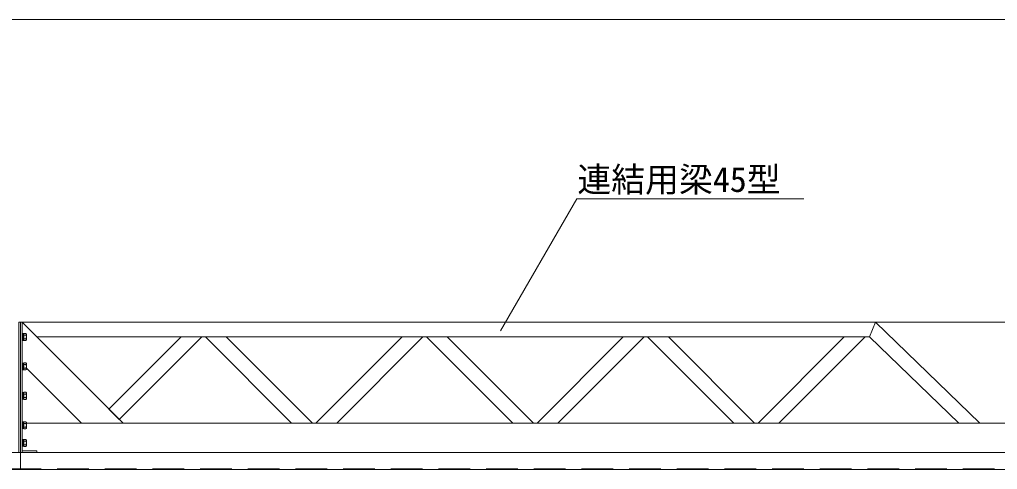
# Model space of a CAD drawing. Units: millimetres, scale not verified. Extents: x -12090 to 12090, y -18325 to 18325.
# Drawn here: x -3153 to 171, y -10190 to -8661 of the extents above; entities that cross this region are included whole.
import ezdxf
from ezdxf.enums import TextEntityAlignment as Align

# ---------------------------------------------------------------- set-up
doc = ezdxf.new("R2010")
doc.units = ezdxf.units.MM
doc.header["$LTSCALE"] = 90
doc.linetypes.add('DASHED1', pattern=[1.8, 1.2, -0.6])
for name, color, linetype, lineweight in [('0-6_ﾎﾞﾙﾄ類', 134, 'Continuous', 18), ('0-B_寸法', 134, 'Continuous', 18), ('1-3_中間梁18', 134, 'Continuous', 18), ('1-B_文字', 134, 'Continuous', 18), ('1-D_連結用梁45', 134, 'Continuous', 18)]:
    doc.layers.add(name, color=color, linetype=linetype, lineweight=lineweight)
doc.styles.add('ＭＳ ゴシック', font='')
doc.styles.get('ＭＳ ゴシック').set_extended_font_data('MS Gothic')

msp = doc.modelspace()

# ---------------------------------------------------------------- linework, layer by layer
at = {"layer": '0-6_ﾎﾞﾙﾄ類'}
for p, q in [((-3131.51, -9733.94), (-3138.89, -9733.94)), ((-3138.89, -9739.2), (-3141.89, -9740)), ((-3138.89, -9740), (-3141.89, -9740.81)), ((-3131.51, -9746.06), (-3138.89, -9746.06)), ((-3129.89, -9750.5), (-3131.51, -9752.12)), ((-3131.51, -9833.94), (-3138.89, -9833.94)), ((-3138.89, -9839.2), (-3141.89, -9840)), ((-3138.89, -9840), (-3141.89, -9840.81)), ((-3131.51, -9846.06), (-3138.89, -9846.06)), ((-3129.89, -9850.5), (-3131.51, -9852.12)), ((-3131.51, -9933.94), (-3138.89, -9933.94)), ((-3138.89, -9939.19), (-3141.89, -9940)), ((-3138.89, -9940), (-3141.89, -9940.81)), ((-3131.51, -9946.06), (-3138.89, -9946.06)), ((-3129.89, -9950.5), (-3131.51, -9952.13)), ((-3131.51, -10033.94), (-3138.89, -10033.94)), ((-3138.89, -10039.19), (-3141.89, -10040)), ((-3138.89, -10040), (-3141.89, -10040.81)), ((-3131.51, -10046.06), (-3138.89, -10046.06)), ((-3129.89, -10050.5), (-3131.51, -10052.13)), ((-3138.89, -10099.2), (-3141.89, -10100)), ((-3138.89, -10100), (-3141.89, -10100.81)), ((-3131.51, -10093.94), (-3138.89, -10093.94)), ((-3131.51, -10106.06), (-3138.89, -10106.06)), ((-3129.89, -10110.5), (-3131.51, -10112.12))]:
    msp.add_line(p, q, dxfattribs=at)
for points in [[(-3141.89, -9729), (-3141.89, -9751), (-3144.19, -9751), (-3144.19, -9729)], [(-3141.89, -9728.65), (-3141.89, -9751.35), (-3138.89, -9751.35), (-3138.89, -9728.65)], [(-3141.89, -9829), (-3141.89, -9851), (-3144.19, -9851), (-3144.19, -9829)], [(-3141.89, -9828.65), (-3141.89, -9851.35), (-3138.89, -9851.35), (-3138.89, -9828.65)], [(-3141.89, -9929), (-3141.89, -9951), (-3144.19, -9951), (-3144.19, -9929)], [(-3141.89, -9928.65), (-3141.89, -9951.35), (-3138.89, -9951.35), (-3138.89, -9928.65)], [(-3141.89, -10029), (-3141.89, -10051), (-3144.19, -10051), (-3144.19, -10029)], [(-3141.89, -10028.65), (-3141.89, -10051.35), (-3138.89, -10051.35), (-3138.89, -10028.65)], [(-3141.89, -10089), (-3141.89, -10111), (-3144.19, -10111), (-3144.19, -10089)], [(-3141.89, -10088.65), (-3141.89, -10111.35), (-3138.89, -10111.35), (-3138.89, -10088.65)]]:
    msp.add_lwpolyline(points, close=True, dxfattribs=at)
for points in [[(-3131.51, -9727.88), (-3138.89, -9727.88), (-3138.89, -9752.12), (-3131.51, -9752.12)], [(-3129.89, -9750.5), (-3129.89, -9729.5), (-3131.51, -9727.88)], [(-3131.51, -9827.87), (-3138.89, -9827.87), (-3138.89, -9852.12), (-3131.51, -9852.12)], [(-3129.89, -9850.5), (-3129.89, -9829.5), (-3131.51, -9827.87)], [(-3131.51, -9927.87), (-3138.89, -9927.87), (-3138.89, -9952.13), (-3131.51, -9952.13)], [(-3129.89, -9950.5), (-3129.89, -9929.5), (-3131.51, -9927.87)], [(-3131.51, -10027.87), (-3138.89, -10027.87), (-3138.89, -10052.13), (-3131.51, -10052.13)], [(-3129.89, -10050.5), (-3129.89, -10029.5), (-3131.51, -10027.87)], [(-3131.51, -10087.88), (-3138.89, -10087.88), (-3138.89, -10112.12), (-3131.51, -10112.12)], [(-3129.89, -10110.5), (-3129.89, -10089.5), (-3131.51, -10087.88)]]:
    msp.add_lwpolyline(points, dxfattribs=at)
for centre, radius, start, end in [((-3134.55, -9730.91), 4.28, 315, 45), ((-3142.02, -9740), 12.12, 330, 30), ((-3134.55, -9749.1), 4.28, 315, 45), ((-3134.55, -9830.91), 4.28, 315, 45), ((-3142.02, -9840), 12.12, 330, 30), ((-3134.55, -9849.1), 4.28, 315, 45), ((-3134.55, -9930.91), 4.28, 315, 45), ((-3142.02, -9940), 12.12, 330, 30), ((-3134.55, -9949.1), 4.28, 315, 45), ((-3134.55, -10030.9), 4.28, 315, 45), ((-3142.02, -10040), 12.12, 330, 30), ((-3134.55, -10049.09), 4.28, 315, 45), ((-3134.55, -10090.91), 4.28, 315, 45), ((-3142.02, -10100), 12.12, 330, 30), ((-3134.55, -10109.1), 4.28, 315, 45)]:
    msp.add_arc(centre, radius, start, end, dxfattribs=at)
at = {"layer": '0-B_寸法'}
for p, q in [((-9384.19, -8661.4), (1283.81, -8661.4)), ((-243.19, -9690), (2410.8, -9690))]:
    msp.add_line(p, q, dxfattribs=at)
at = {"layer": '1-3_中間梁18', "linetype": 'DASHED1'}
msp.add_line((-3150.19, -10188.4), (-4950.19, -10188.4), dxfattribs=at)
at = {"layer": '1-3_中間梁18'}
for points in [[(-3156.19, -10133), (-3150.19, -10133), (-3150.19, -9690), (-3156.19, -9690)], [(-4950.19, -10190), (-3150.19, -10190), (-3150.19, -10133), (-4950.19, -10133)]]:
    msp.add_lwpolyline(points, close=True, dxfattribs=at)
at = {"layer": '1-B_文字'}
msp.add_line((-1258.54, -9270.14), (-487.48, -9270.14), dxfattribs=at)
msp.add_lwpolyline([(-1518.31, -9719.32), (-1258.97, -9270.14), (-1258.54, -9270.14)], dxfattribs=at)
at = {"layer": '1-D_連結用梁45'}
for p, q in [((-244.2, -9690), (-3144.19, -9690)), ((-244.2, -9690), (-264.39, -9740)), ((-244.2, -9690), (111, -10033)), ((-3094.19, -9740), (-264.39, -9740)), ((-2450.77, -9740), (-2521.49, -9740)), ((-2228.48, -10033), (-2521.49, -9740)), ((-2157.77, -10033), (-2450.77, -9740)), ((-2145.77, -10033), (-1852.78, -9740)), ((-2075.06, -10033), (-1782.06, -9740)), ((-1852.78, -9740), (-1782.06, -9740)), ((-1699.35, -9740), (-1770.06, -9740)), ((-1477.06, -10033), (-1770.06, -9740)), ((-1406.35, -10033), (-1699.35, -9740)), ((-1394.35, -10033), (-1101.35, -9740)), ((-1323.64, -10033), (-1030.64, -9740)), ((-1101.35, -9740), (-1030.64, -9740)), ((-947.93, -9740), (-1018.64, -9740)), ((-725.64, -10033), (-1018.64, -9740)), ((-654.93, -10033), (-947.93, -9740)), ((-642.93, -10033), (-349.93, -9740)), ((-572.22, -10033), (-279.22, -9740)), ((-349.93, -9740), (-279.22, -9740)), ((-264.39, -9740), (39.02, -10033)), ((1449.81, -10033), (-3129.89, -10033)), ((-2157.77, -10033), (-2228.48, -10033)), ((-2145.77, -10033), (-2075.06, -10033)), ((-1406.35, -10033), (-1477.06, -10033)), ((-1394.35, -10033), (-1323.64, -10033)), ((-654.93, -10033), (-725.64, -10033)), ((-642.93, -10033), (-572.22, -10033))]:
    msp.add_line(p, q, dxfattribs=at)
at = {"layer": '1-D_連結用梁45', "linetype": 'DASHED1'}
msp.add_line((1294.8, -10188.4), (-3150.19, -10188.4), dxfattribs=at)
at = {"layer": '1-D_連結用梁45'}
for points in [[(-3150.19, -10133), (-3144.19, -10133), (-3144.19, -9690), (-3150.19, -9690)], [(-2604.2, -9740), (-2849.56, -9985.36), (-2814.2, -10020.72), (-2533.48, -9740)], [(-3094.19, -10133), (-3094.19, -10127), (-3144.19, -10127), (-3144.19, -10133)]]:
    msp.add_lwpolyline(points, close=True, dxfattribs=at)
for points in [[(-3144.19, -9831.42), (-3144.19, -9690), (-2801.25, -10032.95), (-2942.67, -10032.95), (-3129.89, -9845.72)], [(-3144.19, -10033), (-3144.19, -10133), (1049.81, -10133)], [(449.81, -10133), (-3150.19, -10133), (-3150.19, -10190), (449.81, -10190), (449.81, -10187)]]:
    msp.add_lwpolyline(points, dxfattribs=at)

# ---------------------------------------------------------------- texts
at = {"layer": '1-B_文字', "style": 'ＭＳ ゴシック'}
msp.add_text('連結用梁45型', height=84.46, dxfattribs=at).set_placement((-1257.34, -9272.49), align=Align.BOTTOM_LEFT)

doc.saveas('drawing.dxf')
